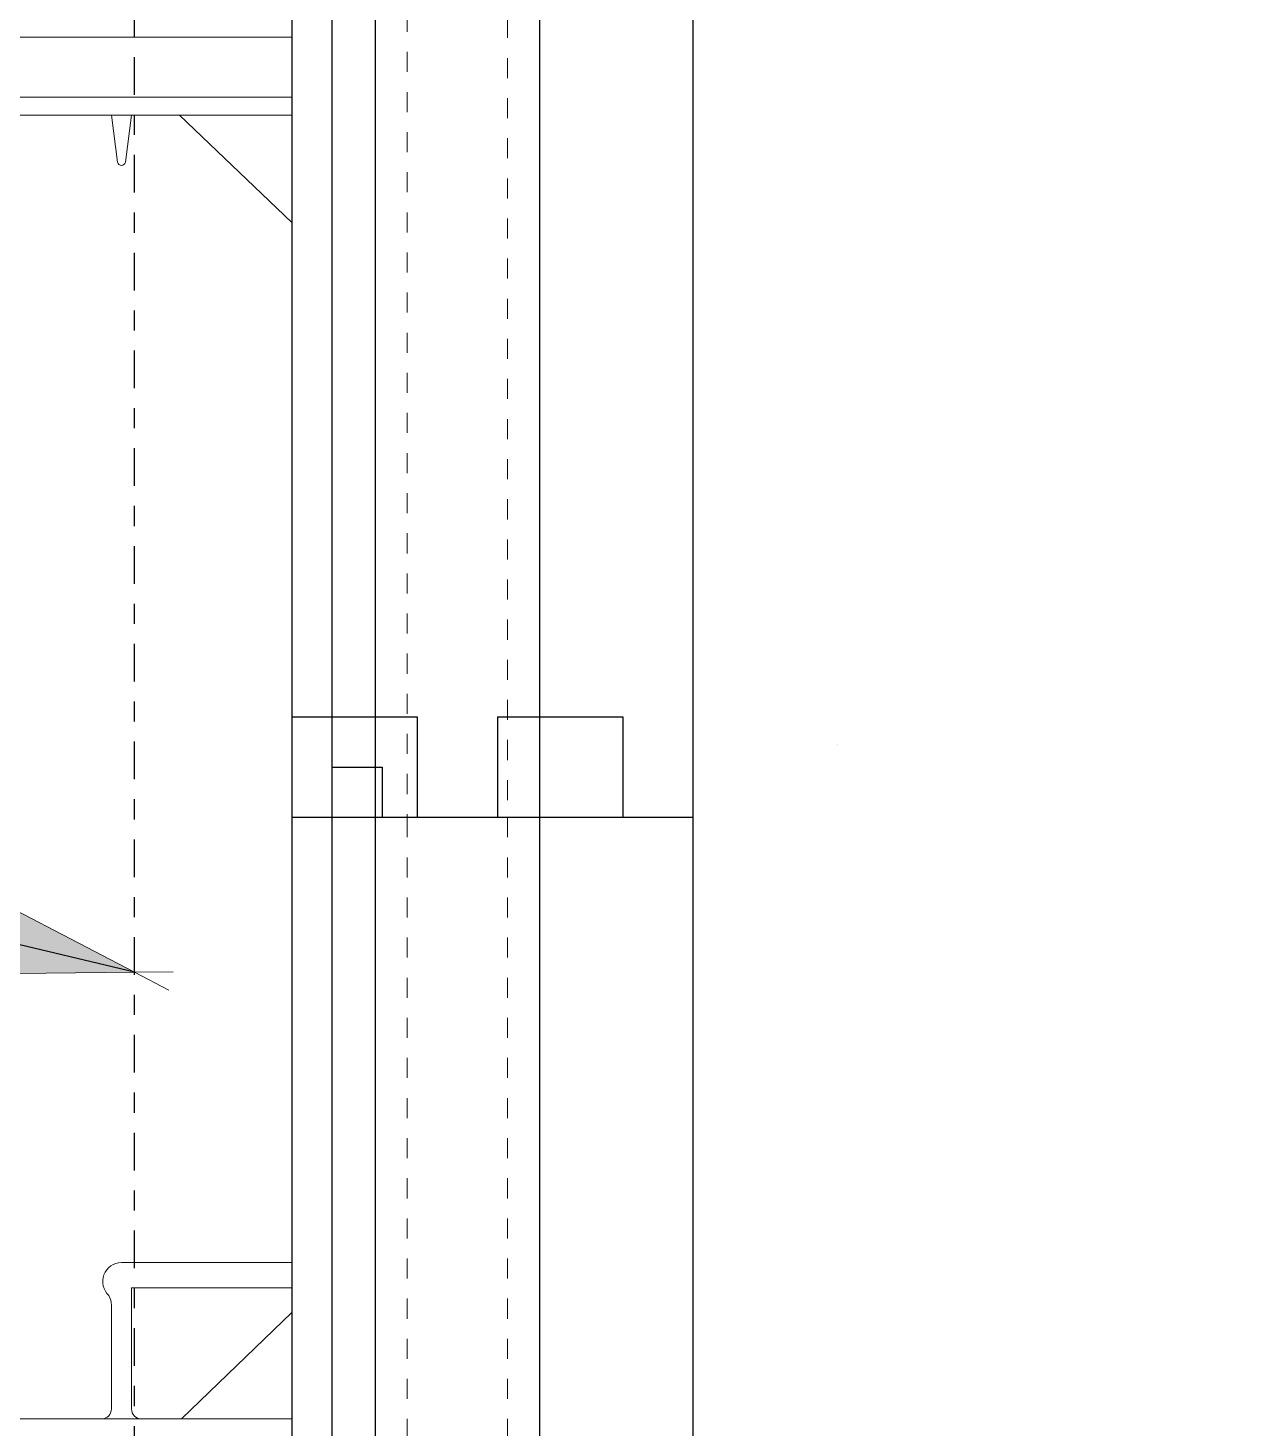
# Model space of a CAD drawing. Header units: inches. Extents: x -66.2 to 5.8, y 249.7 to 328.9.
# Drawn here: x -38.06 to -32.02, y 313.85 to 320.83 of the extents above; entities that cross this region are included whole.
import ezdxf

# ---------------------------------------------------------------- set-up
doc = ezdxf.new("R2010")
doc.units = ezdxf.units.IN
doc.header["$MEASUREMENT"] = 0
for name, pattern in [('CENTER', [2, 1.25, -0.25, 0.25, -0.25]), ('DASHED2', [0.375, 0.25, -0.125]), ('HIDDEN', [0.375, 0.25, -0.125])]:
    doc.linetypes.add(name, pattern=pattern)
for name, color, linetype, lineweight in [('A2 Hatch', 8, 'Continuous', 9), ('DETAILS', 7, 'Continuous', 13), ('DIM', 3, 'Continuous', 13), ('REBAR', 2, 'CENTER', 30)]:
    doc.layers.add(name, color=color, linetype=linetype, lineweight=lineweight)
doc.styles.add('ARCTEXT', font='arctext.shx', dxfattribs={"width": 0.85})
doc.dimstyles.new('ARCTEXT1-4', dxfattribs={"dimtxt": 4, "dimasz": 2, "dimexe": 2, "dimexo": 2, "dimgap": 2, "dimtad": 1, "dimdec": 4, "dimzin": 3, "dimdsep": 46, "dimlunit": 4, "dimtxsty": 'ARCTEXT', "dimblk": 'ARCHTICK', "dimcen": 2, "dimaunit": 1, "dimadec": 0, "dimazin": 0, "dimtfac": 1, "dimtdec": 4, "dimtmove": 2, "dimatfit": 3, "dimldrblk": 'arrow', "dimfxl": 0, "dimtolj": 1, "dimtzin": 0, "dimarcsym": 0})

# ---------------------------------------------------------------- blocks, each defined once
blk = doc.blocks.new('_ArchTick')
at = {"color": 0, "linetype": 'ByBlock', "const_width": 0.15}
blk.add_lwpolyline([(-0.5, -0.5), (0.5, 0.5)], dxfattribs=at)
blk = doc.blocks.new('arrow')
at = {"layer": 'DIM'}
blk.add_hatch(color=253, dxfattribs=at).paths.add_polyline_path([(-2, 0.5), (-2, -0.5), (0, 0)])
at = {"layer": 'DIM', "lineweight": 9}
for points in [[(-2, 0.983), (-2, 0.5), (-2.469, 0.617)], [(0.374, 0.094), (0, 0)], [(0.374, -0.094), (0, 0)], [(-2, -0.983), (-2, -0.5), (-2.469, -0.617)]]:
    blk.add_lwpolyline(points, dxfattribs=at)
at = {"layer": 'DIM', "lineweight": 15}
blk.add_lwpolyline([(0, 0), (-2, -0.5), (-2, 0.5), (0, 0)], dxfattribs=at)

msp = doc.modelspace()

# ---------------------------------------------------------------- linework, layer by layer
at = {"color": 1}
for p, q in [((-34.7458, 328.3893), (-34.7458, 316.8903)), ((-35.5108, 328.1299), (-35.5108, 316.8903)), ((-36.3308, 327.8518), (-36.3308, 316.8903)), ((-36.5458, 327.7789), (-36.5458, 316.8903)), ((-36.7458, 327.7111), (-36.7458, 316.8903)), ((-36.7458, 317.3903), (-36.1208, 317.3903)), ((-36.7458, 317.3903), (-36.1208, 317.3903)), ((-36.7458, 317.3903), (-36.1208, 317.3903)), ((-36.7458, 317.3903), (-36.7458, 304.8903)), ((-36.7458, 317.3903), (-36.1208, 317.3903)), ((-36.7458, 317.3903), (-36.1208, 317.3903)), ((-36.7458, 317.3903), (-36.1208, 317.3903)), ((-36.7458, 317.3903), (-36.1208, 317.3903)), ((-36.7458, 317.3903), (-36.1208, 317.3903)), ((-36.7458, 317.3903), (-36.1208, 317.3903)), ((-36.7458, 317.3903), (-36.1208, 317.3903)), ((-36.7458, 317.3903), (-36.1208, 317.3903)), ((-36.7458, 317.3903), (-36.1208, 317.3903)), ((-36.7458, 317.3903), (-36.1208, 317.3903)), ((-36.7458, 317.3903), (-36.1208, 317.3903)), ((-36.7458, 317.3903), (-36.1208, 317.3903)), ((-36.7458, 317.3903), (-36.1208, 317.3903)), ((-36.7458, 317.3903), (-36.1208, 317.3903)), ((-36.7458, 317.3903), (-36.1208, 317.3903)), ((-36.7458, 317.3903), (-36.1208, 317.3903)), ((-36.7458, 317.3903), (-36.1208, 317.3903)), ((-36.7458, 317.3903), (-36.1208, 317.3903)), ((-36.7458, 317.3903), (-36.1208, 317.3903)), ((-36.7458, 317.3903), (-36.1208, 317.3903)), ((-36.7458, 317.3903), (-36.1208, 317.3903)), ((-36.1208, 317.3903), (-36.1208, 316.8903)), ((-36.1208, 317.3903), (-36.1208, 316.8903)), ((-36.1208, 317.3903), (-36.1208, 316.8903)), ((-36.1208, 317.3903), (-36.1208, 316.8903)), ((-36.1208, 317.3903), (-36.1208, 316.8903)), ((-36.1208, 317.3903), (-36.1208, 316.8903)), ((-36.1208, 317.3903), (-36.1208, 316.8903)), ((-36.1208, 317.3903), (-36.1208, 316.8903)), ((-36.1208, 317.3903), (-36.1208, 316.8903)), ((-36.1208, 317.3903), (-36.1208, 316.8903)), ((-36.1208, 317.3903), (-36.1208, 316.8903)), ((-36.1208, 317.3903), (-36.1208, 316.8903)), ((-36.1208, 317.3903), (-36.1208, 316.8903)), ((-36.1208, 317.3903), (-36.1208, 316.8903)), ((-36.1208, 317.3903), (-36.1208, 316.8903)), ((-36.1208, 317.3903), (-36.1208, 316.8903)), ((-36.1208, 317.3903), (-36.1208, 316.8903)), ((-36.1208, 317.3903), (-36.1208, 316.8903)), ((-36.1208, 317.3903), (-36.1208, 316.8903)), ((-36.1208, 317.3903), (-36.1208, 316.8903)), ((-36.1208, 317.3903), (-36.1208, 316.8903)), ((-36.1208, 317.3903), (-36.1208, 316.8903)), ((-36.1208, 317.3903), (-36.1208, 316.8903)), ((-36.1208, 317.3903), (-36.1208, 316.8903)), ((-35.7208, 317.3903), (-35.7208, 316.8903)), ((-35.7208, 317.3903), (-35.0958, 317.3903)), ((-35.7208, 317.3903), (-35.7208, 316.8903)), ((-35.7208, 317.3903), (-35.0958, 317.3903)), ((-35.7208, 317.3903), (-35.7208, 316.8903)), ((-35.7208, 317.3903), (-35.0958, 317.3903)), ((-35.7208, 317.3903), (-35.7208, 316.8903)), ((-35.7208, 317.3903), (-35.0958, 317.3903)), ((-35.7208, 317.3903), (-35.7208, 316.8903)), ((-35.7208, 317.3903), (-35.0958, 317.3903)), ((-35.7208, 317.3903), (-35.7208, 316.8903)), ((-35.7208, 317.3903), (-35.0958, 317.3903)), ((-35.7208, 317.3903), (-35.7208, 316.8903)), ((-35.7208, 317.3903), (-35.0958, 317.3903)), ((-35.7208, 317.3903), (-35.7208, 316.8903)), ((-35.7208, 317.3903), (-35.0958, 317.3903)), ((-35.7208, 317.3903), (-35.7208, 316.8903)), ((-35.7208, 317.3903), (-35.0958, 317.3903)), ((-35.7208, 317.3903), (-35.7208, 316.8903)), ((-35.7208, 317.3903), (-35.0958, 317.3903)), ((-35.7208, 317.3903), (-35.7208, 316.8903)), ((-35.7208, 317.3903), (-35.0958, 317.3903)), ((-35.7208, 317.3903), (-35.7208, 316.8903)), ((-35.7208, 317.3903), (-35.0958, 317.3903)), ((-35.7208, 317.3903), (-35.7208, 316.8903)), ((-35.7208, 317.3903), (-35.0958, 317.3903)), ((-35.7208, 317.3903), (-35.7208, 316.8903)), ((-35.7208, 317.3903), (-35.0958, 317.3903)), ((-35.7208, 317.3903), (-35.7208, 316.8903)), ((-35.7208, 317.3903), (-35.0958, 317.3903)), ((-35.7208, 317.3903), (-35.7208, 316.8903)), ((-35.7208, 317.3903), (-35.0958, 317.3903)), ((-35.7208, 317.3903), (-35.7208, 316.8903)), ((-35.7208, 317.3903), (-35.0958, 317.3903)), ((-35.7208, 317.3903), (-35.7208, 316.8903)), ((-35.7208, 317.3903), (-35.0958, 317.3903)), ((-35.7208, 317.3903), (-35.7208, 316.8903)), ((-35.7208, 317.3903), (-35.0958, 317.3903)), ((-35.7208, 317.3903), (-35.7208, 316.8903)), ((-35.7208, 317.3903), (-35.0958, 317.3903)), ((-35.7208, 317.3903), (-35.7208, 316.8903)), ((-35.7208, 317.3903), (-35.0958, 317.3903)), ((-35.7208, 317.3903), (-35.7208, 316.8903)), ((-35.7208, 317.3903), (-35.0958, 317.3903)), ((-35.7208, 317.3903), (-35.7208, 316.8903)), ((-35.7208, 317.3903), (-35.0958, 317.3903)), ((-35.7208, 317.3903), (-35.7208, 316.8903)), ((-35.7208, 317.3903), (-35.0958, 317.3903)), ((-35.0958, 317.3903), (-35.0958, 316.8903)), ((-35.0958, 317.3903), (-35.0958, 316.8903)), ((-35.0958, 317.3903), (-35.0958, 316.8903)), ((-35.0958, 317.3903), (-35.0958, 316.8903)), ((-35.0958, 317.3903), (-35.0958, 316.8903)), ((-35.0958, 317.3903), (-35.0958, 316.8903)), ((-35.0958, 317.3903), (-35.0958, 316.8903)), ((-35.0958, 317.3903), (-35.0958, 316.8903)), ((-35.0958, 317.3903), (-35.0958, 316.8903)), ((-35.0958, 317.3903), (-35.0958, 316.8903)), ((-35.0958, 317.3903), (-35.0958, 316.8903)), ((-35.0958, 317.3903), (-35.0958, 316.8903)), ((-35.0958, 317.3903), (-35.0958, 316.8903)), ((-35.0958, 317.3903), (-35.0958, 316.8903)), ((-35.0958, 317.3903), (-35.0958, 316.8903)), ((-35.0958, 317.3903), (-35.0958, 316.8903)), ((-35.0958, 317.3903), (-35.0958, 316.8903)), ((-35.0958, 317.3903), (-35.0958, 316.8903)), ((-35.0958, 317.3903), (-35.0958, 316.8903)), ((-35.0958, 317.3903), (-35.0958, 316.8903)), ((-35.0958, 317.3903), (-35.0958, 316.8903)), ((-35.0958, 317.3903), (-35.0958, 316.8903)), ((-35.0958, 317.3903), (-35.0958, 316.8903)), ((-35.0958, 317.3903), (-35.0958, 316.8903)), ((-36.5458, 317.1403), (-36.2958, 317.1403)), ((-36.5458, 317.1403), (-36.2958, 317.1403)), ((-36.5458, 317.1403), (-36.2958, 317.1403)), ((-36.5458, 317.1403), (-36.5458, 304.8903)), ((-36.5458, 317.1403), (-36.2958, 317.1403)), ((-36.5458, 317.1403), (-36.2958, 317.1403)), ((-36.5458, 317.1403), (-36.2958, 317.1403)), ((-36.5458, 317.1403), (-36.2958, 317.1403)), ((-36.5458, 317.1403), (-36.2958, 317.1403)), ((-36.5458, 317.1403), (-36.2958, 317.1403)), ((-36.5458, 317.1403), (-36.2958, 317.1403)), ((-36.5458, 317.1403), (-36.2958, 317.1403)), ((-36.5458, 317.1403), (-36.2958, 317.1403)), ((-36.5458, 317.1403), (-36.2958, 317.1403)), ((-36.5458, 317.1403), (-36.2958, 317.1403)), ((-36.5458, 317.1403), (-36.2958, 317.1403)), ((-36.5458, 317.1403), (-36.2958, 317.1403)), ((-36.5458, 317.1403), (-36.2958, 317.1403)), ((-36.5458, 317.1403), (-36.2958, 317.1403)), ((-36.5458, 317.1403), (-36.2958, 317.1403)), ((-36.5458, 317.1403), (-36.2958, 317.1403)), ((-36.5458, 317.1403), (-36.2958, 317.1403)), ((-36.5458, 317.1403), (-36.2958, 317.1403)), ((-36.5458, 317.1403), (-36.2958, 317.1403)), ((-36.5458, 317.1403), (-36.2958, 317.1403)), ((-36.2958, 317.1403), (-36.2958, 316.8903)), ((-36.2958, 317.1403), (-36.2958, 316.8903)), ((-36.2958, 317.1403), (-36.2958, 316.8903)), ((-36.2958, 317.1403), (-36.2958, 316.8903)), ((-36.2958, 317.1403), (-36.2958, 316.8903)), ((-36.2958, 317.1403), (-36.2958, 316.8903)), ((-36.2958, 317.1403), (-36.2958, 316.8903)), ((-36.2958, 317.1403), (-36.2958, 316.8903)), ((-36.2958, 317.1403), (-36.2958, 316.8903)), ((-36.2958, 317.1403), (-36.2958, 316.8903)), ((-36.2958, 317.1403), (-36.2958, 316.8903)), ((-36.2958, 317.1403), (-36.2958, 316.8903)), ((-36.2958, 317.1403), (-36.2958, 316.8903)), ((-36.2958, 317.1403), (-36.2958, 316.8903)), ((-36.2958, 317.1403), (-36.2958, 316.8903)), ((-36.2958, 317.1403), (-36.2958, 316.8903)), ((-36.2958, 317.1403), (-36.2958, 316.8903)), ((-36.2958, 317.1403), (-36.2958, 316.8903)), ((-36.2958, 317.1403), (-36.2958, 316.8903)), ((-36.2958, 317.1403), (-36.2958, 316.8903)), ((-36.2958, 317.1403), (-36.2958, 316.8903)), ((-36.2958, 317.1403), (-36.2958, 316.8903)), ((-36.2958, 317.1403), (-36.2958, 316.8903)), ((-36.2958, 317.1403), (-36.2958, 316.8903)), ((-36.7458, 316.8903), (-34.7458, 316.8903)), ((-36.7458, 316.8903), (-36.5458, 316.8903)), ((-36.7458, 316.8903), (-34.7458, 316.8903)), ((-36.7458, 316.8903), (-34.7458, 316.8903)), ((-36.7458, 316.8903), (-36.5458, 316.8903)), ((-36.7458, 316.8903), (-34.7458, 316.8903)), ((-36.7458, 316.8903), (-34.7458, 316.8903)), ((-36.7458, 316.8903), (-34.7458, 316.8903)), ((-36.7458, 316.8903), (-36.5458, 316.8903)), ((-36.7458, 316.8903), (-34.7458, 316.8903)), ((-36.7458, 316.8903), (-34.7458, 316.8903)), ((-36.7458, 316.8903), (-36.5458, 316.8903)), ((-36.7458, 316.8903), (-34.7458, 316.8903)), ((-36.7458, 316.8903), (-34.7458, 316.8903)), ((-36.7458, 316.8903), (-34.7458, 316.8903)), ((-36.7458, 316.8903), (-36.5458, 316.8903)), ((-36.7458, 316.8903), (-34.7458, 316.8903)), ((-36.7458, 316.8903), (-34.7458, 316.8903)), ((-36.7458, 316.8903), (-36.5458, 316.8903)), ((-36.7458, 316.8903), (-34.7458, 316.8903)), ((-36.7458, 316.8903), (-34.7458, 316.8903)), ((-36.7458, 316.8903), (-34.7458, 316.8903)), ((-36.7458, 316.8903), (-36.5458, 316.8903)), ((-36.7458, 316.8903), (-34.7458, 316.8903)), ((-36.7458, 316.8903), (-34.7458, 316.8903)), ((-36.7458, 316.8903), (-36.5458, 316.8903)), ((-36.7458, 316.8903), (-34.7458, 316.8903)), ((-36.7458, 316.8903), (-34.7458, 316.8903)), ((-36.7458, 316.8903), (-34.7458, 316.8903)), ((-36.7458, 316.8903), (-36.5458, 316.8903)), ((-36.7458, 316.8903), (-34.7458, 316.8903)), ((-36.7458, 316.8903), (-34.7458, 316.8903)), ((-36.7458, 316.8903), (-36.5458, 316.8903)), ((-36.7458, 316.8903), (-34.7458, 316.8903)), ((-36.7458, 316.8903), (-34.7458, 316.8903)), ((-36.7458, 316.8903), (-34.7458, 316.8903)), ((-36.7458, 316.8903), (-36.5458, 316.8903)), ((-36.7458, 316.8903), (-34.7458, 316.8903)), ((-36.7458, 316.8903), (-34.7458, 316.8903)), ((-36.7458, 316.8903), (-36.5458, 316.8903)), ((-36.7458, 316.8903), (-34.7458, 316.8903)), ((-36.7458, 316.8903), (-34.7458, 316.8903)), ((-36.7458, 316.8903), (-34.7458, 316.8903)), ((-36.7458, 316.8903), (-36.5458, 316.8903)), ((-36.7458, 316.8903), (-34.7458, 316.8903)), ((-36.7458, 316.8903), (-34.7458, 316.8903)), ((-36.7458, 316.8903), (-36.5458, 316.8903)), ((-36.7458, 316.8903), (-34.7458, 316.8903)), ((-36.7458, 316.8903), (-34.7458, 316.8903)), ((-36.7458, 316.8903), (-34.7458, 316.8903)), ((-36.7458, 316.8903), (-36.5458, 316.8903)), ((-36.7458, 316.8903), (-34.7458, 316.8903)), ((-36.7458, 316.8903), (-34.7458, 316.8903)), ((-36.7458, 316.8903), (-36.5458, 316.8903)), ((-36.7458, 316.8903), (-34.7458, 316.8903)), ((-36.7458, 316.8903), (-34.7458, 316.8903)), ((-36.7458, 316.8903), (-34.7458, 316.8903)), ((-36.7458, 316.8903), (-36.5458, 316.8903)), ((-36.7458, 316.8903), (-34.7458, 316.8903)), ((-36.7458, 316.8903), (-34.7458, 316.8903)), ((-36.7458, 316.8903), (-36.5458, 316.8903)), ((-36.7458, 316.8903), (-34.7458, 316.8903)), ((-36.7458, 316.8903), (-34.7458, 316.8903)), ((-36.7458, 316.8903), (-34.7458, 316.8903)), ((-36.7458, 316.8903), (-36.5458, 316.8903)), ((-36.7458, 316.8903), (-34.7458, 316.8903)), ((-36.7458, 316.8903), (-34.7458, 316.8903)), ((-36.7458, 316.8903), (-36.5458, 316.8903)), ((-36.7458, 316.8903), (-34.7458, 316.8903)), ((-36.7458, 316.8903), (-34.7458, 316.8903)), ((-36.7458, 316.8903), (-34.7458, 316.8903)), ((-36.7458, 316.8903), (-36.5458, 316.8903)), ((-36.7458, 316.8903), (-34.7458, 316.8903)), ((-36.7458, 316.8903), (-34.7458, 316.8903)), ((-36.7458, 316.8903), (-36.5458, 316.8903)), ((-36.7458, 316.8903), (-34.7458, 316.8903)), ((-36.7458, 316.8903), (-34.7458, 316.8903)), ((-36.7458, 316.8903), (-34.7458, 316.8903)), ((-36.7458, 316.8903), (-36.5458, 316.8903)), ((-36.7458, 316.8903), (-34.7458, 316.8903)), ((-36.7458, 316.8903), (-34.7458, 316.8903)), ((-36.7458, 316.8903), (-36.5458, 316.8903)), ((-36.7458, 316.8903), (-34.7458, 316.8903)), ((-36.7458, 316.8903), (-34.7458, 316.8903)), ((-36.3308, 316.8903), (-34.7458, 316.8903)), ((-36.3308, 316.8903), (-34.7458, 316.8903)), ((-36.3308, 316.8903), (-34.7458, 316.8903)), ((-36.3308, 316.8903), (-34.7458, 316.8903)), ((-36.3308, 316.8903), (-36.3308, 304.8903)), ((-36.3308, 316.8903), (-34.7458, 316.8903)), ((-36.3308, 316.8903), (-34.7458, 316.8903)), ((-36.3308, 316.8903), (-34.7458, 316.8903)), ((-36.3308, 316.8903), (-34.7458, 316.8903)), ((-36.3308, 316.8903), (-34.7458, 316.8903)), ((-36.3308, 316.8903), (-34.7458, 316.8903)), ((-36.3308, 316.8903), (-34.7458, 316.8903)), ((-36.3308, 316.8903), (-34.7458, 316.8903)), ((-36.3308, 316.8903), (-34.7458, 316.8903)), ((-36.3308, 316.8903), (-34.7458, 316.8903)), ((-36.3308, 316.8903), (-34.7458, 316.8903)), ((-36.3308, 316.8903), (-34.7458, 316.8903)), ((-36.3308, 316.8903), (-34.7458, 316.8903)), ((-36.3308, 316.8903), (-34.7458, 316.8903)), ((-36.3308, 316.8903), (-34.7458, 316.8903)), ((-36.3308, 316.8903), (-34.7458, 316.8903)), ((-36.3308, 316.8903), (-34.7458, 316.8903)), ((-36.3308, 316.8903), (-34.7458, 316.8903)), ((-36.3308, 316.8903), (-34.7458, 316.8903)), ((-36.3308, 316.8903), (-34.7458, 316.8903)), ((-35.5108, 316.8903), (-35.5108, 304.8903)), ((-34.7458, 316.8903), (-34.7458, 304.8903))]:
    msp.add_line(p, q, dxfattribs=at)
at = {"ltscale": 0.15}
for p, q in [((-34.7452, 317.9658), (-34.7452, 317.9658)), ((-34.0252, 317.253), (-34.0252, 317.253)), ((-36.7458, 316.8903), (-34.7458, 316.8903)), ((-36.7458, 316.8903), (-34.7458, 316.8903)), ((-36.7458, 316.8903), (-34.7458, 316.8903)), ((-36.7458, 316.8903), (-34.7458, 316.8903)), ((-36.7458, 316.8903), (-34.7458, 316.8903)), ((-36.7458, 316.8903), (-34.7458, 316.8903)), ((-36.7458, 316.8903), (-34.7458, 316.8903)), ((-36.7458, 316.8903), (-34.7458, 316.8903)), ((-36.7458, 316.8903), (-34.7458, 316.8903)), ((-36.7458, 316.8903), (-34.7458, 316.8903)), ((-36.7458, 316.8903), (-34.7458, 316.8903)), ((-36.7458, 316.8903), (-34.7458, 316.8903)), ((-36.7458, 316.8903), (-34.7458, 316.8903)), ((-36.7458, 316.8903), (-34.7458, 316.8903)), ((-36.7458, 316.8903), (-34.7458, 316.8903)), ((-36.7458, 316.8903), (-34.7458, 316.8903)), ((-36.7458, 316.8903), (-34.7458, 316.8903)), ((-36.7458, 316.8903), (-34.7458, 316.8903)), ((-36.7458, 316.8903), (-34.7458, 316.8903)), ((-36.7458, 316.8903), (-34.7458, 316.8903)), ((-36.7458, 316.8903), (-34.7458, 316.8903)), ((-36.7458, 316.8903), (-34.7458, 316.8903)), ((-36.7458, 316.8903), (-34.7458, 316.8903)), ((-36.7458, 316.8903), (-34.7458, 316.8903))]:
    msp.add_line(p, q, dxfattribs=at)
at = {"color": 1, "linetype": 'HIDDEN', "ltscale": 0.02}
for p, q in [((-36.7458, 317.3903), (-36.1208, 317.3903)), ((-36.7458, 317.3903), (-36.1208, 317.3903)), ((-36.7458, 317.3903), (-36.1208, 317.3903)), ((-36.7458, 317.3903), (-36.1208, 317.3903)), ((-36.7458, 317.3903), (-36.1208, 317.3903)), ((-36.7458, 317.3903), (-36.1208, 317.3903)), ((-36.7458, 317.3903), (-36.1208, 317.3903)), ((-36.7458, 317.3903), (-36.1208, 317.3903)), ((-36.7458, 317.3903), (-36.1208, 317.3903)), ((-36.7458, 317.3903), (-36.1208, 317.3903)), ((-36.7458, 317.3903), (-36.1208, 317.3903)), ((-36.7458, 317.3903), (-36.1208, 317.3903)), ((-36.7458, 317.3903), (-36.1208, 317.3903)), ((-36.7458, 317.3903), (-36.1208, 317.3903)), ((-36.7458, 317.3903), (-36.1208, 317.3903)), ((-36.7458, 317.3903), (-36.1208, 317.3903)), ((-36.7458, 317.3903), (-36.1208, 317.3903)), ((-36.7458, 317.3903), (-36.1208, 317.3903)), ((-36.7458, 317.3903), (-36.1208, 317.3903)), ((-36.7458, 317.3903), (-36.1208, 317.3903)), ((-36.7458, 317.3903), (-36.1208, 317.3903)), ((-36.7458, 317.3903), (-36.1208, 317.3903)), ((-36.7458, 317.3903), (-36.1208, 317.3903)), ((-36.7458, 317.3903), (-36.1208, 317.3903)), ((-36.7458, 317.3903), (-36.1208, 317.3903)), ((-36.7458, 317.3903), (-36.1208, 317.3903)), ((-36.7458, 317.3903), (-36.1208, 317.3903)), ((-36.7458, 317.3903), (-36.1208, 317.3903)), ((-36.7458, 317.3903), (-36.1208, 317.3903)), ((-36.7458, 317.3903), (-36.1208, 317.3903)), ((-36.7458, 317.3903), (-36.1208, 317.3903)), ((-36.7458, 317.3903), (-36.1208, 317.3903)), ((-36.7458, 317.3903), (-36.1208, 317.3903)), ((-36.7458, 317.3903), (-36.1208, 317.3903)), ((-36.7458, 317.3903), (-36.1208, 317.3903)), ((-36.7458, 317.3903), (-36.1208, 317.3903)), ((-36.7458, 317.3903), (-36.1208, 317.3903)), ((-36.7458, 317.3903), (-36.1208, 317.3903)), ((-36.7458, 317.3903), (-36.1208, 317.3903)), ((-36.7458, 317.3903), (-36.1208, 317.3903)), ((-36.7458, 317.3903), (-36.1208, 317.3903)), ((-36.7458, 317.3903), (-36.1208, 317.3903)), ((-36.7458, 317.3903), (-36.1208, 317.3903)), ((-36.7458, 317.3903), (-36.1208, 317.3903)), ((-36.7458, 317.3903), (-36.1208, 317.3903)), ((-36.7458, 317.3903), (-36.1208, 317.3903)), ((-36.7458, 317.3903), (-36.1208, 317.3903)), ((-36.7458, 317.3903), (-36.1208, 317.3903)), ((-36.7458, 317.3903), (-36.1208, 317.3903)), ((-36.7458, 317.3903), (-36.1208, 317.3903)), ((-36.7458, 317.3903), (-36.1208, 317.3903)), ((-36.7458, 317.3903), (-36.1208, 317.3903)), ((-36.7458, 317.3903), (-36.1208, 317.3903)), ((-36.7458, 317.3903), (-36.1208, 317.3903)), ((-36.7458, 317.3903), (-36.1208, 317.3903)), ((-36.7458, 317.3903), (-36.1208, 317.3903)), ((-36.7458, 317.3903), (-36.1208, 317.3903)), ((-36.7458, 317.3903), (-36.1208, 317.3903)), ((-36.7458, 317.3903), (-36.1208, 317.3903)), ((-36.7458, 317.3903), (-36.1208, 317.3903)), ((-36.1208, 317.3903), (-36.1208, 316.8903)), ((-36.1208, 317.3903), (-36.1208, 316.8903)), ((-36.1208, 317.3903), (-36.1208, 316.8903)), ((-36.1208, 317.3903), (-36.1208, 316.8903)), ((-36.1208, 317.3903), (-36.1208, 316.8903)), ((-36.1208, 317.3903), (-36.1208, 316.8903)), ((-36.1208, 317.3903), (-36.1208, 316.8903)), ((-36.1208, 317.3903), (-36.1208, 316.8903)), ((-36.1208, 317.3903), (-36.1208, 316.8903)), ((-36.1208, 317.3903), (-36.1208, 316.8903)), ((-36.1208, 317.3903), (-36.1208, 316.8903)), ((-36.1208, 317.3903), (-36.1208, 316.8903)), ((-36.1208, 317.3903), (-36.1208, 316.8903)), ((-36.1208, 317.3903), (-36.1208, 316.8903)), ((-36.1208, 317.3903), (-36.1208, 316.8903)), ((-36.1208, 317.3903), (-36.1208, 316.8903)), ((-36.1208, 317.3903), (-36.1208, 316.8903)), ((-36.1208, 317.3903), (-36.1208, 316.8903)), ((-36.1208, 317.3903), (-36.1208, 316.8903)), ((-36.1208, 317.3903), (-36.1208, 316.8903)), ((-36.1208, 317.3903), (-36.1208, 316.8903)), ((-36.1208, 317.3903), (-36.1208, 316.8903)), ((-36.1208, 317.3903), (-36.1208, 316.8903)), ((-36.1208, 317.3903), (-36.1208, 316.8903)), ((-36.1208, 317.3903), (-36.1208, 316.8903)), ((-36.1208, 317.3903), (-36.1208, 316.8903)), ((-36.1208, 317.3903), (-36.1208, 316.8903)), ((-36.1208, 317.3903), (-36.1208, 316.8903)), ((-36.1208, 317.3903), (-36.1208, 316.8903)), ((-36.1208, 317.3903), (-36.1208, 316.8903)), ((-36.1208, 317.3903), (-36.1208, 316.8903)), ((-36.1208, 317.3903), (-36.1208, 316.8903)), ((-36.1208, 317.3903), (-36.1208, 316.8903)), ((-36.1208, 317.3903), (-36.1208, 316.8903)), ((-36.1208, 317.3903), (-36.1208, 316.8903)), ((-36.1208, 317.3903), (-36.1208, 316.8903)), ((-36.1208, 317.3903), (-36.1208, 316.8903)), ((-36.1208, 317.3903), (-36.1208, 316.8903)), ((-36.1208, 317.3903), (-36.1208, 316.8903)), ((-36.1208, 317.3903), (-36.1208, 316.8903)), ((-36.1208, 317.3903), (-36.1208, 316.8903)), ((-36.1208, 317.3903), (-36.1208, 316.8903)), ((-36.1208, 317.3903), (-36.1208, 316.8903)), ((-36.1208, 317.3903), (-36.1208, 316.8903)), ((-36.1208, 317.3903), (-36.1208, 316.8903)), ((-36.1208, 317.3903), (-36.1208, 316.8903)), ((-36.1208, 317.3903), (-36.1208, 316.8903)), ((-36.1208, 317.3903), (-36.1208, 316.8903)), ((-36.1208, 317.3903), (-36.1208, 316.8903)), ((-36.1208, 317.3903), (-36.1208, 316.8903)), ((-36.1208, 317.3903), (-36.1208, 316.8903)), ((-36.1208, 317.3903), (-36.1208, 316.8903)), ((-36.1208, 317.3903), (-36.1208, 316.8903)), ((-36.1208, 317.3903), (-36.1208, 316.8903)), ((-36.1208, 317.3903), (-36.1208, 316.8903)), ((-36.1208, 317.3903), (-36.1208, 316.8903)), ((-36.1208, 317.3903), (-36.1208, 316.8903)), ((-36.1208, 317.3903), (-36.1208, 316.8903)), ((-36.1208, 317.3903), (-36.1208, 316.8903)), ((-36.1208, 317.3903), (-36.1208, 316.8903)), ((-35.7208, 317.3903), (-35.7208, 316.8903)), ((-35.7208, 317.3903), (-35.0958, 317.3903)), ((-35.7208, 317.3903), (-35.7208, 316.8903)), ((-35.7208, 317.3903), (-35.0958, 317.3903)), ((-35.7208, 317.3903), (-35.7208, 316.8903)), ((-35.7208, 317.3903), (-35.0958, 317.3903)), ((-35.7208, 317.3903), (-35.7208, 316.8903)), ((-35.7208, 317.3903), (-35.0958, 317.3903)), ((-35.7208, 317.3903), (-35.7208, 316.8903)), ((-35.7208, 317.3903), (-35.0958, 317.3903)), ((-35.7208, 317.3903), (-35.7208, 316.8903)), ((-35.7208, 317.3903), (-35.0958, 317.3903)), ((-35.7208, 317.3903), (-35.7208, 316.8903)), ((-35.7208, 317.3903), (-35.0958, 317.3903)), ((-35.7208, 317.3903), (-35.7208, 316.8903)), ((-35.7208, 317.3903), (-35.0958, 317.3903)), ((-35.7208, 317.3903), (-35.7208, 316.8903)), ((-35.7208, 317.3903), (-35.0958, 317.3903)), ((-35.7208, 317.3903), (-35.7208, 316.8903)), ((-35.7208, 317.3903), (-35.0958, 317.3903)), ((-35.7208, 317.3903), (-35.7208, 316.8903)), ((-35.7208, 317.3903), (-35.0958, 317.3903)), ((-35.7208, 317.3903), (-35.7208, 316.8903)), ((-35.7208, 317.3903), (-35.0958, 317.3903)), ((-35.7208, 317.3903), (-35.7208, 316.8903)), ((-35.7208, 317.3903), (-35.0958, 317.3903)), ((-35.7208, 317.3903), (-35.7208, 316.8903)), ((-35.7208, 317.3903), (-35.0958, 317.3903)), ((-35.7208, 317.3903), (-35.7208, 316.8903)), ((-35.7208, 317.3903), (-35.0958, 317.3903)), ((-35.7208, 317.3903), (-35.7208, 316.8903)), ((-35.7208, 317.3903), (-35.0958, 317.3903)), ((-35.7208, 317.3903), (-35.7208, 316.8903)), ((-35.7208, 317.3903), (-35.0958, 317.3903)), ((-35.7208, 317.3903), (-35.7208, 316.8903)), ((-35.7208, 317.3903), (-35.0958, 317.3903)), ((-35.7208, 317.3903), (-35.7208, 316.8903)), ((-35.7208, 317.3903), (-35.0958, 317.3903)), ((-35.7208, 317.3903), (-35.7208, 316.8903)), ((-35.7208, 317.3903), (-35.0958, 317.3903)), ((-35.7208, 317.3903), (-35.7208, 316.8903)), ((-35.7208, 317.3903), (-35.0958, 317.3903)), ((-35.7208, 317.3903), (-35.7208, 316.8903)), ((-35.7208, 317.3903), (-35.0958, 317.3903)), ((-35.7208, 317.3903), (-35.7208, 316.8903)), ((-35.7208, 317.3903), (-35.0958, 317.3903)), ((-35.7208, 317.3903), (-35.7208, 316.8903)), ((-35.7208, 317.3903), (-35.0958, 317.3903)), ((-35.7208, 317.3903), (-35.7208, 316.8903)), ((-35.7208, 317.3903), (-35.0958, 317.3903)), ((-35.7208, 317.3903), (-35.7208, 316.8903)), ((-35.7208, 317.3903), (-35.0958, 317.3903)), ((-35.7208, 317.3903), (-35.7208, 316.8903)), ((-35.7208, 317.3903), (-35.0958, 317.3903)), ((-35.7208, 317.3903), (-35.7208, 316.8903)), ((-35.7208, 317.3903), (-35.0958, 317.3903)), ((-35.7208, 317.3903), (-35.7208, 316.8903)), ((-35.7208, 317.3903), (-35.0958, 317.3903)), ((-35.7208, 317.3903), (-35.7208, 316.8903)), ((-35.7208, 317.3903), (-35.0958, 317.3903)), ((-35.7208, 317.3903), (-35.7208, 316.8903)), ((-35.7208, 317.3903), (-35.0958, 317.3903)), ((-35.7208, 317.3903), (-35.7208, 316.8903)), ((-35.7208, 317.3903), (-35.0958, 317.3903)), ((-35.7208, 317.3903), (-35.7208, 316.8903)), ((-35.7208, 317.3903), (-35.0958, 317.3903)), ((-35.7208, 317.3903), (-35.7208, 316.8903)), ((-35.7208, 317.3903), (-35.0958, 317.3903)), ((-35.7208, 317.3903), (-35.7208, 316.8903)), ((-35.7208, 317.3903), (-35.0958, 317.3903)), ((-35.7208, 317.3903), (-35.7208, 316.8903)), ((-35.7208, 317.3903), (-35.0958, 317.3903)), ((-35.7208, 317.3903), (-35.7208, 316.8903)), ((-35.7208, 317.3903), (-35.0958, 317.3903)), ((-35.7208, 317.3903), (-35.7208, 316.8903)), ((-35.7208, 317.3903), (-35.0958, 317.3903)), ((-35.7208, 317.3903), (-35.7208, 316.8903)), ((-35.7208, 317.3903), (-35.0958, 317.3903)), ((-35.7208, 317.3903), (-35.7208, 316.8903)), ((-35.7208, 317.3903), (-35.0958, 317.3903)), ((-35.7208, 317.3903), (-35.7208, 316.8903)), ((-35.7208, 317.3903), (-35.0958, 317.3903)), ((-35.7208, 317.3903), (-35.7208, 316.8903)), ((-35.7208, 317.3903), (-35.0958, 317.3903)), ((-35.7208, 317.3903), (-35.7208, 316.8903)), ((-35.7208, 317.3903), (-35.0958, 317.3903)), ((-35.7208, 317.3903), (-35.7208, 316.8903)), ((-35.7208, 317.3903), (-35.0958, 317.3903)), ((-35.7208, 317.3903), (-35.7208, 316.8903)), ((-35.7208, 317.3903), (-35.0958, 317.3903)), ((-35.7208, 317.3903), (-35.7208, 316.8903)), ((-35.7208, 317.3903), (-35.0958, 317.3903)), ((-35.7208, 317.3903), (-35.7208, 316.8903)), ((-35.7208, 317.3903), (-35.0958, 317.3903)), ((-35.7208, 317.3903), (-35.7208, 316.8903)), ((-35.7208, 317.3903), (-35.0958, 317.3903)), ((-35.7208, 317.3903), (-35.7208, 316.8903)), ((-35.7208, 317.3903), (-35.0958, 317.3903)), ((-35.7208, 317.3903), (-35.7208, 316.8903)), ((-35.7208, 317.3903), (-35.0958, 317.3903)), ((-35.7208, 317.3903), (-35.7208, 316.8903)), ((-35.7208, 317.3903), (-35.0958, 317.3903)), ((-35.7208, 317.3903), (-35.7208, 316.8903)), ((-35.7208, 317.3903), (-35.0958, 317.3903)), ((-35.7208, 317.3903), (-35.7208, 316.8903)), ((-35.7208, 317.3903), (-35.0958, 317.3903)), ((-35.7208, 317.3903), (-35.7208, 316.8903)), ((-35.7208, 317.3903), (-35.0958, 317.3903)), ((-35.7208, 317.3903), (-35.7208, 316.8903)), ((-35.7208, 317.3903), (-35.0958, 317.3903)), ((-35.7208, 317.3903), (-35.7208, 316.8903)), ((-35.7208, 317.3903), (-35.0958, 317.3903)), ((-35.7208, 317.3903), (-35.7208, 316.8903)), ((-35.7208, 317.3903), (-35.0958, 317.3903)), ((-35.7208, 317.3903), (-35.7208, 316.8903)), ((-35.7208, 317.3903), (-35.0958, 317.3903)), ((-35.7208, 317.3903), (-35.7208, 316.8903)), ((-35.7208, 317.3903), (-35.0958, 317.3903)), ((-35.7208, 317.3903), (-35.7208, 316.8903)), ((-35.7208, 317.3903), (-35.0958, 317.3903)), ((-35.0958, 317.3903), (-35.0958, 316.8903)), ((-35.0958, 317.3903), (-35.0958, 316.8903)), ((-35.0958, 317.3903), (-35.0958, 316.8903)), ((-35.0958, 317.3903), (-35.0958, 316.8903)), ((-35.0958, 317.3903), (-35.0958, 316.8903)), ((-35.0958, 317.3903), (-35.0958, 316.8903)), ((-35.0958, 317.3903), (-35.0958, 316.8903)), ((-35.0958, 317.3903), (-35.0958, 316.8903)), ((-35.0958, 317.3903), (-35.0958, 316.8903)), ((-35.0958, 317.3903), (-35.0958, 316.8903)), ((-35.0958, 317.3903), (-35.0958, 316.8903)), ((-35.0958, 317.3903), (-35.0958, 316.8903)), ((-35.0958, 317.3903), (-35.0958, 316.8903)), ((-35.0958, 317.3903), (-35.0958, 316.8903)), ((-35.0958, 317.3903), (-35.0958, 316.8903)), ((-35.0958, 317.3903), (-35.0958, 316.8903)), ((-35.0958, 317.3903), (-35.0958, 316.8903)), ((-35.0958, 317.3903), (-35.0958, 316.8903)), ((-35.0958, 317.3903), (-35.0958, 316.8903)), ((-35.0958, 317.3903), (-35.0958, 316.8903)), ((-35.0958, 317.3903), (-35.0958, 316.8903)), ((-35.0958, 317.3903), (-35.0958, 316.8903)), ((-35.0958, 317.3903), (-35.0958, 316.8903)), ((-35.0958, 317.3903), (-35.0958, 316.8903)), ((-35.0958, 317.3903), (-35.0958, 316.8903)), ((-35.0958, 317.3903), (-35.0958, 316.8903)), ((-35.0958, 317.3903), (-35.0958, 316.8903)), ((-35.0958, 317.3903), (-35.0958, 316.8903)), ((-35.0958, 317.3903), (-35.0958, 316.8903)), ((-35.0958, 317.3903), (-35.0958, 316.8903)), ((-35.0958, 317.3903), (-35.0958, 316.8903)), ((-35.0958, 317.3903), (-35.0958, 316.8903)), ((-35.0958, 317.3903), (-35.0958, 316.8903)), ((-35.0958, 317.3903), (-35.0958, 316.8903)), ((-35.0958, 317.3903), (-35.0958, 316.8903)), ((-35.0958, 317.3903), (-35.0958, 316.8903)), ((-35.0958, 317.3903), (-35.0958, 316.8903)), ((-35.0958, 317.3903), (-35.0958, 316.8903)), ((-35.0958, 317.3903), (-35.0958, 316.8903)), ((-35.0958, 317.3903), (-35.0958, 316.8903)), ((-35.0958, 317.3903), (-35.0958, 316.8903)), ((-35.0958, 317.3903), (-35.0958, 316.8903)), ((-35.0958, 317.3903), (-35.0958, 316.8903)), ((-35.0958, 317.3903), (-35.0958, 316.8903)), ((-35.0958, 317.3903), (-35.0958, 316.8903)), ((-35.0958, 317.3903), (-35.0958, 316.8903)), ((-35.0958, 317.3903), (-35.0958, 316.8903)), ((-35.0958, 317.3903), (-35.0958, 316.8903)), ((-35.0958, 317.3903), (-35.0958, 316.8903)), ((-35.0958, 317.3903), (-35.0958, 316.8903)), ((-35.0958, 317.3903), (-35.0958, 316.8903)), ((-35.0958, 317.3903), (-35.0958, 316.8903)), ((-35.0958, 317.3903), (-35.0958, 316.8903)), ((-35.0958, 317.3903), (-35.0958, 316.8903)), ((-35.0958, 317.3903), (-35.0958, 316.8903)), ((-35.0958, 317.3903), (-35.0958, 316.8903)), ((-35.0958, 317.3903), (-35.0958, 316.8903)), ((-35.0958, 317.3903), (-35.0958, 316.8903)), ((-35.0958, 317.3903), (-35.0958, 316.8903)), ((-35.0958, 317.3903), (-35.0958, 316.8903)), ((-36.5458, 317.1403), (-36.2958, 317.1403)), ((-36.5458, 317.1403), (-36.2958, 317.1403)), ((-36.5458, 317.1403), (-36.2958, 317.1403)), ((-36.5458, 317.1403), (-36.2958, 317.1403)), ((-36.5458, 317.1403), (-36.2958, 317.1403)), ((-36.5458, 317.1403), (-36.2958, 317.1403)), ((-36.5458, 317.1403), (-36.2958, 317.1403)), ((-36.5458, 317.1403), (-36.2958, 317.1403)), ((-36.5458, 317.1403), (-36.2958, 317.1403)), ((-36.5458, 317.1403), (-36.2958, 317.1403)), ((-36.5458, 317.1403), (-36.2958, 317.1403)), ((-36.5458, 317.1403), (-36.2958, 317.1403)), ((-36.5458, 317.1403), (-36.2958, 317.1403)), ((-36.5458, 317.1403), (-36.2958, 317.1403)), ((-36.5458, 317.1403), (-36.2958, 317.1403)), ((-36.5458, 317.1403), (-36.2958, 317.1403)), ((-36.5458, 317.1403), (-36.2958, 317.1403)), ((-36.5458, 317.1403), (-36.2958, 317.1403)), ((-36.5458, 317.1403), (-36.2958, 317.1403)), ((-36.5458, 317.1403), (-36.2958, 317.1403)), ((-36.5458, 317.1403), (-36.2958, 317.1403)), ((-36.5458, 317.1403), (-36.2958, 317.1403)), ((-36.5458, 317.1403), (-36.2958, 317.1403)), ((-36.5458, 317.1403), (-36.2958, 317.1403)), ((-36.5458, 317.1403), (-36.2958, 317.1403)), ((-36.5458, 317.1403), (-36.2958, 317.1403)), ((-36.5458, 317.1403), (-36.2958, 317.1403)), ((-36.5458, 317.1403), (-36.2958, 317.1403)), ((-36.5458, 317.1403), (-36.2958, 317.1403)), ((-36.5458, 317.1403), (-36.2958, 317.1403)), ((-36.5458, 317.1403), (-36.2958, 317.1403)), ((-36.5458, 317.1403), (-36.2958, 317.1403)), ((-36.5458, 317.1403), (-36.2958, 317.1403)), ((-36.5458, 317.1403), (-36.2958, 317.1403)), ((-36.5458, 317.1403), (-36.2958, 317.1403)), ((-36.5458, 317.1403), (-36.2958, 317.1403)), ((-36.5458, 317.1403), (-36.2958, 317.1403)), ((-36.5458, 317.1403), (-36.2958, 317.1403)), ((-36.5458, 317.1403), (-36.2958, 317.1403)), ((-36.5458, 317.1403), (-36.2958, 317.1403)), ((-36.5458, 317.1403), (-36.2958, 317.1403)), ((-36.5458, 317.1403), (-36.2958, 317.1403)), ((-36.5458, 317.1403), (-36.2958, 317.1403)), ((-36.5458, 317.1403), (-36.2958, 317.1403)), ((-36.5458, 317.1403), (-36.2958, 317.1403)), ((-36.5458, 317.1403), (-36.2958, 317.1403)), ((-36.5458, 317.1403), (-36.2958, 317.1403)), ((-36.5458, 317.1403), (-36.2958, 317.1403)), ((-36.5458, 317.1403), (-36.2958, 317.1403)), ((-36.5458, 317.1403), (-36.2958, 317.1403)), ((-36.5458, 317.1403), (-36.2958, 317.1403)), ((-36.5458, 317.1403), (-36.2958, 317.1403)), ((-36.5458, 317.1403), (-36.2958, 317.1403)), ((-36.5458, 317.1403), (-36.2958, 317.1403)), ((-36.5458, 317.1403), (-36.2958, 317.1403)), ((-36.5458, 317.1403), (-36.2958, 317.1403)), ((-36.5458, 317.1403), (-36.2958, 317.1403)), ((-36.5458, 317.1403), (-36.2958, 317.1403)), ((-36.5458, 317.1403), (-36.2958, 317.1403)), ((-36.5458, 317.1403), (-36.2958, 317.1403)), ((-36.2958, 317.1403), (-36.2958, 316.8903)), ((-36.2958, 317.1403), (-36.2958, 316.8903)), ((-36.2958, 317.1403), (-36.2958, 316.8903)), ((-36.2958, 317.1403), (-36.2958, 316.8903)), ((-36.2958, 317.1403), (-36.2958, 316.8903)), ((-36.2958, 317.1403), (-36.2958, 316.8903)), ((-36.2958, 317.1403), (-36.2958, 316.8903)), ((-36.2958, 317.1403), (-36.2958, 316.8903)), ((-36.2958, 317.1403), (-36.2958, 316.8903)), ((-36.2958, 317.1403), (-36.2958, 316.8903)), ((-36.2958, 317.1403), (-36.2958, 316.8903)), ((-36.2958, 317.1403), (-36.2958, 316.8903)), ((-36.2958, 317.1403), (-36.2958, 316.8903)), ((-36.2958, 317.1403), (-36.2958, 316.8903)), ((-36.2958, 317.1403), (-36.2958, 316.8903)), ((-36.2958, 317.1403), (-36.2958, 316.8903)), ((-36.2958, 317.1403), (-36.2958, 316.8903)), ((-36.2958, 317.1403), (-36.2958, 316.8903)), ((-36.2958, 317.1403), (-36.2958, 316.8903)), ((-36.2958, 317.1403), (-36.2958, 316.8903)), ((-36.2958, 317.1403), (-36.2958, 316.8903)), ((-36.2958, 317.1403), (-36.2958, 316.8903)), ((-36.2958, 317.1403), (-36.2958, 316.8903)), ((-36.2958, 317.1403), (-36.2958, 316.8903)), ((-36.2958, 317.1403), (-36.2958, 316.8903)), ((-36.2958, 317.1403), (-36.2958, 316.8903)), ((-36.2958, 317.1403), (-36.2958, 316.8903)), ((-36.2958, 317.1403), (-36.2958, 316.8903)), ((-36.2958, 317.1403), (-36.2958, 316.8903)), ((-36.2958, 317.1403), (-36.2958, 316.8903)), ((-36.2958, 317.1403), (-36.2958, 316.8903)), ((-36.2958, 317.1403), (-36.2958, 316.8903)), ((-36.2958, 317.1403), (-36.2958, 316.8903)), ((-36.2958, 317.1403), (-36.2958, 316.8903)), ((-36.2958, 317.1403), (-36.2958, 316.8903)), ((-36.2958, 317.1403), (-36.2958, 316.8903)), ((-36.2958, 317.1403), (-36.2958, 316.8903)), ((-36.2958, 317.1403), (-36.2958, 316.8903)), ((-36.2958, 317.1403), (-36.2958, 316.8903)), ((-36.2958, 317.1403), (-36.2958, 316.8903)), ((-36.2958, 317.1403), (-36.2958, 316.8903)), ((-36.2958, 317.1403), (-36.2958, 316.8903)), ((-36.2958, 317.1403), (-36.2958, 316.8903)), ((-36.2958, 317.1403), (-36.2958, 316.8903)), ((-36.2958, 317.1403), (-36.2958, 316.8903)), ((-36.2958, 317.1403), (-36.2958, 316.8903)), ((-36.2958, 317.1403), (-36.2958, 316.8903)), ((-36.2958, 317.1403), (-36.2958, 316.8903)), ((-36.2958, 317.1403), (-36.2958, 316.8903)), ((-36.2958, 317.1403), (-36.2958, 316.8903)), ((-36.2958, 317.1403), (-36.2958, 316.8903)), ((-36.2958, 317.1403), (-36.2958, 316.8903)), ((-36.2958, 317.1403), (-36.2958, 316.8903)), ((-36.2958, 317.1403), (-36.2958, 316.8903)), ((-36.2958, 317.1403), (-36.2958, 316.8903)), ((-36.2958, 317.1403), (-36.2958, 316.8903)), ((-36.2958, 317.1403), (-36.2958, 316.8903)), ((-36.2958, 317.1403), (-36.2958, 316.8903)), ((-36.2958, 317.1403), (-36.2958, 316.8903)), ((-36.2958, 317.1403), (-36.2958, 316.8903))]:
    msp.add_line(p, q, dxfattribs=at)
at = {"layer": 'A2 Hatch', "linetype": 'DASHED2', "ltscale": 0.15}
for p, q in [((-35.6708, 328.0756), (-35.6708, 316.8903)), ((-36.1708, 327.9061), (-36.1708, 316.8903)), ((-36.1708, 316.8903), (-36.1708, 304.8903)), ((-35.6708, 316.8903), (-35.6708, 304.8903))]:
    msp.add_line(p, q, dxfattribs=at)
at = {"layer": 'DETAILS', "color": 6, "lineweight": 20}
for p, q in [((-36.7458, 320.7803), (-40.7458, 320.7803)), ((-36.7458, 320.4803), (-40.7458, 320.4803)), ((-36.7458, 320.3903), (-40.7458, 320.3903)), ((-37.6154, 320.1564), (-37.6458, 320.3903)), ((-37.5762, 320.1564), (-37.5458, 320.3903)), ((-37.3058, 320.3903), (-36.7458, 319.856)), ((-37.5958, 314.6696), (-36.7458, 314.6696)), ((-37.5458, 313.9403), (-37.5458, 314.5446)), ((-37.5458, 314.5446), (-36.7458, 314.5446)), ((-37.6458, 313.9403), (-37.6458, 314.4581)), ((-37.2958, 313.8903), (-36.7458, 314.4205)), ((-40.7458, 313.8903), (-36.7458, 313.8903)), ((-37.6958, 313.8903), (-38.2458, 313.8903)), ((-37.6958, 313.8903), (-37.4958, 313.8903)), ((-37.4958, 313.8903), (-37.2958, 313.8903))]:
    msp.add_line(p, q, dxfattribs=at)
for centre, radius, start, end in [((-37.5958, 320.1603), 0.02, 191.30993, 348.69007), ((-37.5958, 314.576), 0.0936, 90, 228.27204), ((-37.7581, 314.455), 0.1123, 1.59973, 27.09751), ((-37.6958, 313.9403), 0.05, 270, 0), ((-37.4958, 313.9403), 0.05, 180, 270)]:
    msp.add_arc(centre, radius, start, end, dxfattribs=at)
at = {"layer": 'REBAR', "ltscale": 0.15}
msp.add_line((-37.5305, 271.7423), (-37.5305, 325.695), dxfattribs=at)

# ---------------------------------------------------------------- leaders
at = {"layer": 'DIM'}
for points in [[(-37.8273, 302.7298), (-23.6871, 327.4107), (-18.6112, 327.4107)], [(-37.5305, 316.1176), (-50.964, 319.3233), (-51.964, 319.3233)]]:
    msp.add_leader(points, dimstyle='ARCTEXT1-4', override={"dimasz": 0.5, "dimtad": 0}, dxfattribs=at)

doc.saveas('drawing.dxf')
